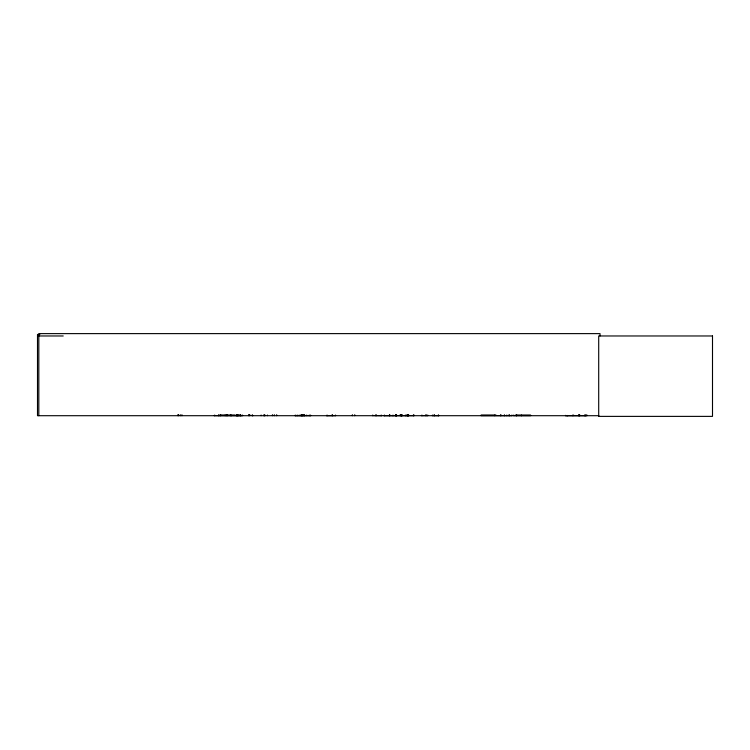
<?xml version="1.0" encoding="UTF-8"?>
<svg xmlns="http://www.w3.org/2000/svg" width="750" height="750" viewBox="0 0 750 750"><rect width="100%" height="100%" fill="white"/><g stroke="black" fill="none" stroke-linecap="round" stroke-linejoin="round"><path stroke-width="1.12" d="M230.503 415.678L230.512 415.041M297.206 415.678L297.216 415.041M309.272 415.678L309.272 415.041M401.766 415.678L401.766 414.872M413.831 415.041L413.822 415.706L413.906 415.041M572.672 415.678L572.719 415.041M585.103 415.069L584.728 415.622M295.087 415.706L310.809 415.641M306.684 415.603L306.722 415.041M389.766 415.603L389.738 414.872M400.069 415.622L400.106 414.872M400.312 415.603L400.369 415.041M383.906 415.706L414.188 415.622M326.578 415.706L335.419 415.622M427.762 415.706L427.762 415.041L427.613 415.622M237.103 415.603L237.122 414.703M240.384 415.622L240.3 414.872M565.453 415.688L586.987 415.706M566.981 415.509L567.272 415.491M567.403 415.706L567.778 415.706M585.122 415.35L585.581 415.706M586.547 415.509L586.706 415.069M586.716 415.35L586.875 415.069M396.581 415.622L396.637 415.097L396.703 415.706M504.244 415.622L504.309 415.097M511.781 415.622L481.013 415.659M214.172 415.622L242.578 415.678L242.569 415.041M220.594 415.622L220.669 415.097M421.378 415.622L427.688 415.538M237.497 415.622L237.581 415.097M39.844 334.462L37.5 334.462L37.5 415.706L598.856 415.706M37.5 335.972L63.225 335.972M220.134 415.181L235.153 415.181M481.031 415.181L496.041 415.181M515.606 415.181L530.625 415.181M220.106 415.378L235.181 415.378M481.003 415.378L496.069 415.397M515.578 415.397L530.653 415.397M248.747 415.097L253.05 415.641M372.722 415.706L372.722 415.041L372.787 415.538L381.675 415.678M438.9 415.678L432.609 415.622M530.644 415.659L513.919 415.622M302.859 415.622L303.038 414.872M252.591 415.622L252.506 415.097M249.244 415.622L249.206 414.872M438.459 415.622L438.384 415.097M231.328 415.622L231.253 415.097L231.188 415.706M521.456 415.622L521.391 415.097L521.325 415.706M405.347 415.622L405.291 415.097L405.225 415.706M401.916 415.678L401.841 415.041M393.028 415.622L392.972 415.097L392.906 415.706M566.175 415.688L565.556 415.35M395.963 415.622L395.925 414.872M299.203 415.603L299.175 415.041M584.606 415.669L584.747 415.041M585.684 415.622L585.666 415.041M573.656 415.603L573.647 415.041M600.028 335.972L600.028 333.619L38.822 333.619L38.822 415.706M579.759 414.872L579.759 415.706M579.347 414.872L579.347 415.706M579.047 414.872L579.047 415.706M578.625 414.872L578.625 415.706M516.638 414.872L516.638 415.706M516.375 414.872L516.375 415.706M513.787 415.041L513.787 415.706M511.912 415.041L511.912 415.706M509.316 414.872L509.316 415.706M509.053 414.872L509.053 415.706M506.831 415.041L506.831 415.706M504.375 415.041L504.375 415.706M501.009 414.872L501.009 415.706M500.588 414.872L500.588 415.706M494.775 415.041L494.775 415.706M438.309 415.041L438.309 415.706M434.316 414.872L434.316 415.706M434.109 414.872L434.109 415.706M432.459 415.041L432.459 415.706M426.112 414.872L426.112 415.706M425.906 414.872L425.906 415.706M421.913 415.041L421.913 415.706M413.325 415.041L413.325 415.706M408.694 414.872L408.694 415.706M408.394 414.872L408.394 415.706M407.653 414.872L407.653 415.706M407.503 414.872L407.597 415.706M407.081 414.872L407.081 415.706M406.219 415.041L406.219 415.706M402.056 414.872L402.056 415.706M401.438 415.041L401.438 415.706M401.269 415.041L401.269 415.706M400.472 414.872L400.472 415.706M396.375 414.872L396.375 415.706M396.075 414.872L396.075 415.706M395.663 415.041L395.663 415.706M395.559 414.872L395.559 415.706M389.822 415.041L389.822 415.706M389.447 414.872L389.447 415.706M384.375 415.041L384.375 415.706M381.197 415.041L381.197 415.706M376.153 414.872L376.153 415.706M375.863 414.872L375.863 415.706M354.722 414.703L354.722 415.706M352.378 414.703L352.378 415.706M335.531 415.041L335.531 415.706M332.4 414.872L332.4 415.706M332.1 414.872L332.1 415.706M327.056 415.041L327.056 415.706M310.594 415.041L310.594 415.706M304.65 414.872L304.65 415.706M304.256 414.872L304.256 415.706M303.459 414.872L303.441 415.706M302.325 415.041L302.325 415.706M302.241 415.041L302.241 415.706M301.641 414.872L301.641 415.706M301.238 414.872L301.238 415.706M300.947 414.872L300.938 415.706M295.303 415.041L295.303 415.706M276.656 414.703L276.656 415.706M274.312 414.703L274.312 415.706M272.456 414.703L272.456 415.706M267.478 415.041L267.478 415.706M264.975 415.041L264.975 415.706M264.337 415.041L264.337 415.706M264.3 415.041L264.3 415.706M263.663 415.041L263.663 415.706M261.112 415.041L261.112 415.706M252.431 415.041L252.431 415.706M249.337 414.872L249.337 415.706M248.663 415.041L248.663 415.706M240.975 415.041L240.975 415.706M240.431 414.872L240.431 415.706M239.044 414.872L239.044 415.706M238.781 414.703L238.781 415.706M237.666 415.041L237.741 415.706M237.206 415.041L237.206 415.706M236.738 414.872L236.756 415.706M236.325 414.872L236.334 415.706M227.109 414.872L227.109 415.706M226.903 414.872L226.903 415.706M225.15 415.041L225.15 415.706M220.734 415.041L220.734 415.706M218.991 414.872L218.991 415.706M218.775 414.872L218.775 415.706M214.706 415.041L214.706 415.706M181.922 414.703L181.922 415.706M180.262 414.703L180.262 415.706M178.406 414.703L178.406 415.706M177.919 414.703L177.919 415.706M712.5 335.972L598.706 335.972L598.706 416.381L712.5 416.381L712.5 335.972M408.075 415.706L408.075 414.872L408.019 415.706"/></g></svg>
